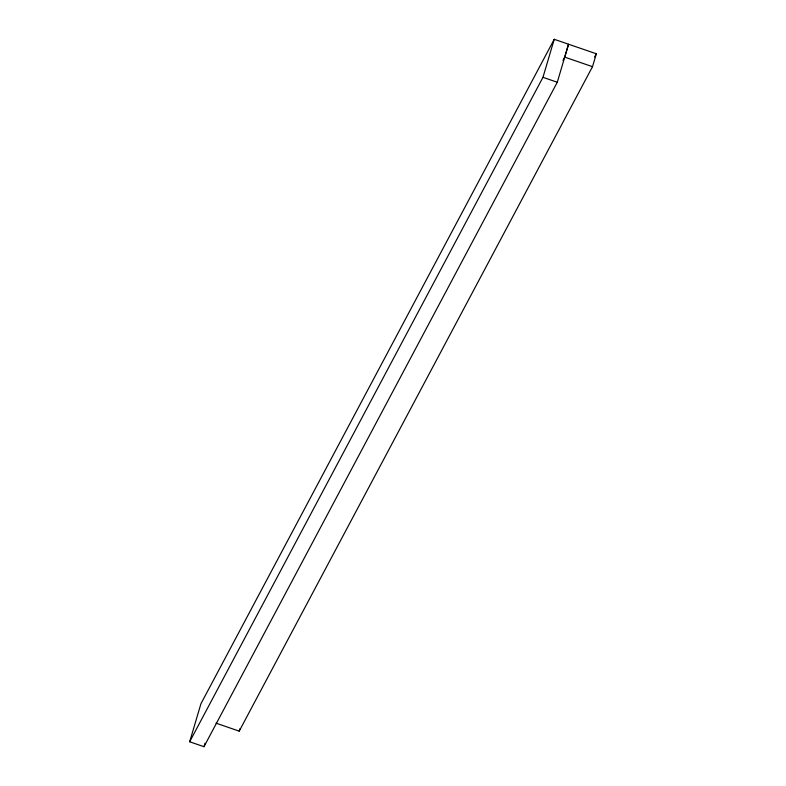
<?xml version="1.0" encoding="UTF-8"?>
<svg xmlns="http://www.w3.org/2000/svg" width="786" height="786" viewBox="0 0 786 786"><rect width="100%" height="100%" fill="white"/><g stroke="black" fill="none" stroke-linecap="round" stroke-linejoin="round"><path stroke-width="1.18" d="M562.992 60.384L564.721 57.132L568.543 44.222L557.284 82.245L203.987 746.7L189.672 741.778L200.931 703.755L554.228 39.3L596.328 53.772L592.506 66.682L239.209 731.137L216.052 723.179M203.987 746.7L205.008 743.242M239.209 731.137L239.907 728.789M189.672 741.778L542.969 77.323L554.228 39.3M594.599 57.024L596.328 53.772M564.721 57.132L592.506 66.682M542.969 77.323L557.284 82.245"/></g></svg>
